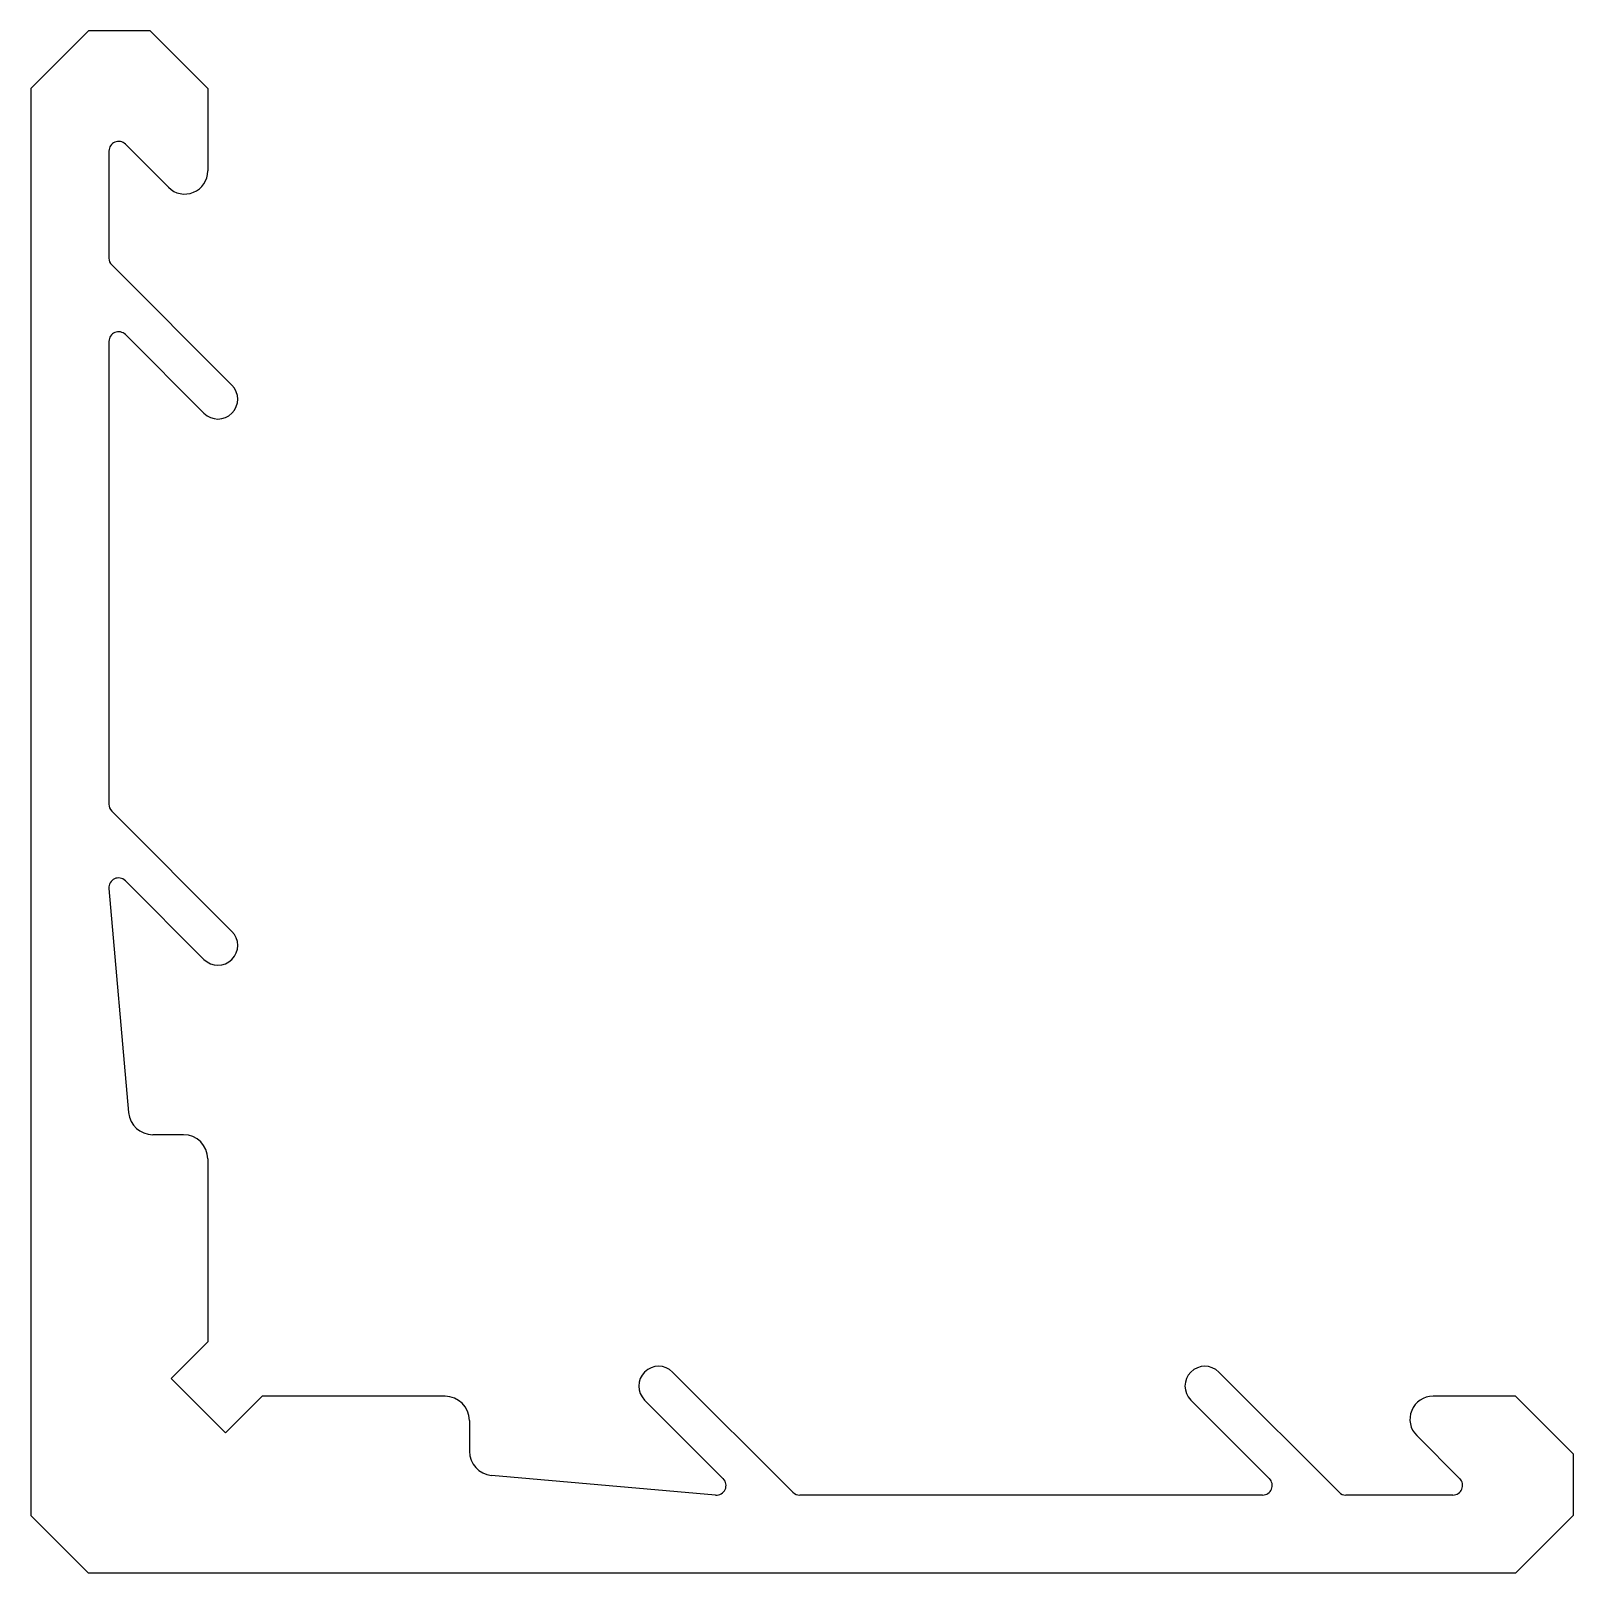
# Model space of a CAD drawing. Extents: x 2554.8 to 2594.9, y 1244.2 to 1284.3.
import ezdxf

# ---------------------------------------------------------------- set-up
doc = ezdxf.new("R2010")
doc.units = 0
doc.layers.get('0').update_dxf_attribs({"linetype": 'CONTINUOUS'})

msp = doc.modelspace()

# ---------------------------------------------------------------- linework, layer by layer
at = {"color": 0}
for p, q in [((2554.817, 1282.774), (2556.317, 1284.274)), ((2557.917, 1284.274), (2556.317, 1284.274)), ((2557.917, 1284.274), (2559.417, 1282.774)), ((2554.817, 1282.774), (2554.817, 1245.674)), ((2559.417, 1282.774), (2559.417, 1280.631)), ((2557.274, 1281.326), (2558.393, 1280.207)), ((2556.847, 1281.149), (2556.847, 1278.364)), ((2556.92, 1278.187), (2560.046, 1275.061)), ((2556.847, 1276.2), (2556.847, 1264.164)), ((2557.274, 1276.377), (2559.318, 1274.333)), ((2556.92, 1263.987), (2560.046, 1260.861)), ((2556.848, 1261.978), (2557.359, 1256.148)), ((2557.274, 1262.177), (2559.318, 1260.133)), ((2558.787, 1255.574), (2557.987, 1255.574)), ((2559.417, 1254.944), (2559.417, 1250.188)), ((2558.466, 1249.237), (2559.417, 1250.188)), ((2559.881, 1247.823), (2558.466, 1249.237)), ((2574.63, 1246.277), (2571.504, 1249.403)), ((2588.83, 1246.277), (2585.704, 1249.403)), ((2559.881, 1247.823), (2560.831, 1248.774)), ((2565.588, 1248.774), (2560.831, 1248.774)), ((2593.418, 1248.774), (2591.274, 1248.774)), ((2594.918, 1247.274), (2593.418, 1248.774)), ((2572.82, 1246.63), (2570.776, 1248.675)), ((2587.02, 1246.63), (2584.976, 1248.675)), ((2566.218, 1248.144), (2566.218, 1247.344)), ((2591.969, 1246.63), (2590.85, 1247.749)), ((2594.918, 1247.274), (2594.918, 1245.674)), ((2572.621, 1246.205), (2566.792, 1246.716)), ((2586.843, 1246.204), (2574.807, 1246.204)), ((2591.792, 1246.204), (2589.007, 1246.204)), ((2556.318, 1244.174), (2554.817, 1245.674)), ((2593.418, 1244.174), (2594.918, 1245.674)), ((2593.418, 1244.174), (2556.318, 1244.174))]:
    msp.add_line(p, q, dxfattribs=at)
for centre, radius, start, end in [((2557.097, 1281.149), 0.25, 45, 180), ((2558.817, 1280.631), 0.6, 225, 0), ((2557.097, 1278.364), 0.25, 180, 225), ((2557.097, 1276.2), 0.25, 45, 180), ((2559.682, 1274.697), 0.515, 225, 45), ((2557.097, 1264.164), 0.25, 180, 225), ((2557.097, 1262), 0.25, 45, 185.1017), ((2559.682, 1260.497), 0.515, 225, 45), ((2557.987, 1256.204), 0.63, 185.1017, 270), ((2558.787, 1254.944), 0.63, 0, 90), ((2571.14, 1249.039), 0.515, 45, 225), ((2585.34, 1249.039), 0.515, 45, 225), ((2565.588, 1248.144), 0.63, 0, 90), ((2591.274, 1248.174), 0.6, 90, 225), ((2566.848, 1247.344), 0.63, 180, 264.8983), ((2572.643, 1246.454), 0.25, 264.8983, 45), ((2586.843, 1246.454), 0.25, 270, 45), ((2591.792, 1246.454), 0.25, 270, 45), ((2574.807, 1246.454), 0.25, 225, 270), ((2589.007, 1246.454), 0.25, 225, 270)]:
    msp.add_arc(centre, radius, start, end, dxfattribs=at)

doc.saveas('drawing.dxf')
